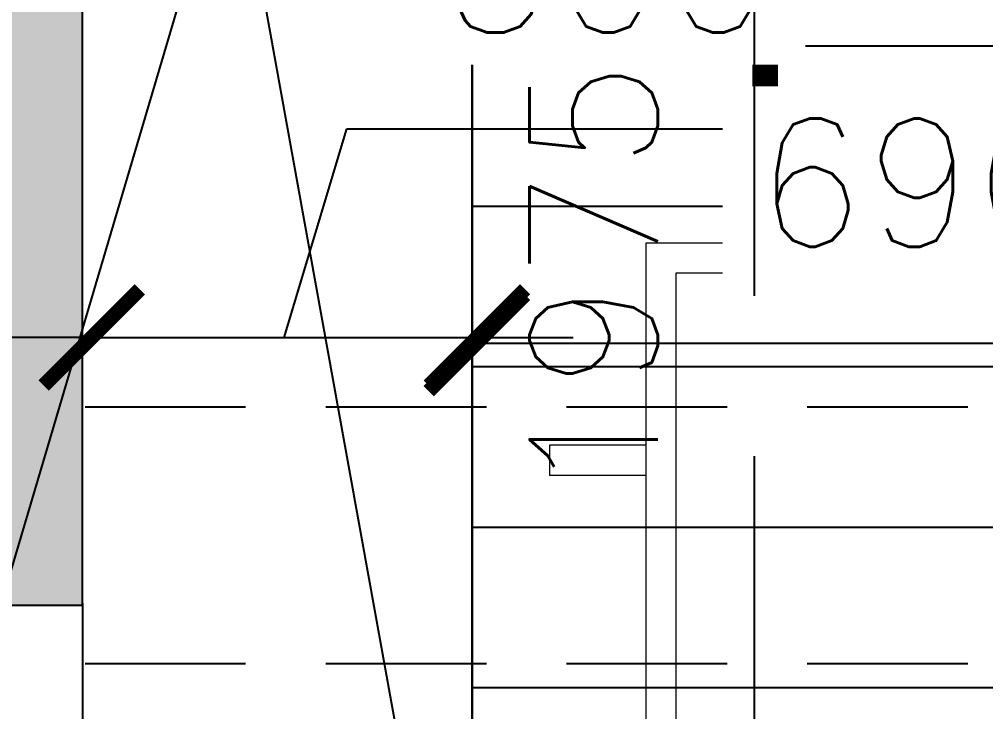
# Model space of a CAD drawing. Header units: millimetres. Extents: x 1135099 to 1230264, y -5736945 to -5695799.
# Drawn here: x 1185131 to 1185884, y -5718883 to -5718343 of the extents above; entities that cross this region are included whole.
import ezdxf

# ---------------------------------------------------------------- set-up
doc = ezdxf.new("R2010")
doc.units = ezdxf.units.MM
doc.header["$LTSCALE"] = 1000
doc.header["$MEASUREMENT"] = 0
for name, pattern in [('$0$( Hidden )', [0.375, 0.25, -0.125]), ('3BHK-A$0$PHANTOM2', [1.25, 0.625, -0.125, 0.125, -0.125, 0.125, -0.125]), ('AUDIT_D_120904163729-0', [0]), ('T8(T9 IS SIMILAR) - DIMENSION & TEXTING$0$HIDDEN', [0.375, 0.25, -0.125]), ('T8(T9 IS SIMILAR) - DIMENSION & TEXTING$0$T8 - TYPICAL FLOOR CORE$0$( Hidden )', [0.375, 0.25, -0.125]), ('T8(T9 IS SIMILAR) - DIMENSION & TEXTING$1$AUDIT_D_120904163729-0', [0]), ('T8(T9 IS SIMILAR)$0$$0$HIDDEN', [0.375, 0.25, -0.125])]:
    doc.linetypes.add(name, pattern=pattern)
doc.layers.get('0').update_dxf_attribs({"linetype": 'AUDIT_D_120904163729-0'})
for name, color, linetype in [('$0$a-beam 2', 50, 'Continuous'), ('3BHK-A$0$CUT-OUT', 49, 'Continuous'), ('3BHK-A$0$ELE 1', 1, 'Continuous'), ('T8(T9 IS SIMILAR) - DIMENSION & TEXTING$0$A-DIMENSIONS', 2, 'T8(T9 IS SIMILAR) - DIMENSION & TEXTING$0$HIDDEN'), ('T8(T9 IS SIMILAR) - DIMENSION & TEXTING$0$A-PLUMBING', 7, 'T8(T9 IS SIMILAR) - DIMENSION & TEXTING$1$AUDIT_D_120904163729-0'), ('T8(T9 IS SIMILAR) - DIMENSION & TEXTING$0$U-TI-TEXT', 7, 'Continuous'), ('T8(T9 IS SIMILAR)$0$S-BEAM', 20, 'T8(T9 IS SIMILAR)$0$$0$HIDDEN'), ('T8_REFUGE COLUMNS$1$A-RCC COLS', 3, 'Continuous'), ('T8_TYPICAL COLUMNS$0$A-RCC COLS', 3, 'Continuous')]:
    doc.layers.add(name, color=color, linetype=linetype)
for name, color, linetype, lineweight in [('3BHK-A$0$A-AC DRAIN PIPE', 94, 'Continuous', 18), ('3BHK-A$0$A-ODU', 30, 'Continuous', 20), ('T8(T9 IS SIMILAR)$0$D&W', 8, 'Continuous', 25)]:
    doc.layers.add(name, color=color, linetype=linetype, lineweight=lineweight)
doc.layers.add('T8_REFUGE COLUMNS$1$COL-HATCH', color=7, linetype='Continuous', lineweight=25, true_color=0xa3a3a3)
doc.styles.add('T8(T9 IS SIMILAR) - DIMENSION & TEXTING$0$Romans 1', font='romans.shx', dxfattribs={"height": 100})
doc.dimstyles.new('T8(T9 IS SIMILAR) - DIMENSION & TEXTING$0$ALPINE S', dxfattribs={"dimscale": 0, "dimtxt": 100, "dimasz": 75, "dimexe": 0, "dimexo": 0, "dimgap": 75, "dimtad": 1, "dimdec": 0, "dimzin": 0, "dimdsep": 46, "dimtxsty": 'T8(T9 IS SIMILAR) - DIMENSION & TEXTING$0$Romans 1', "dimblk": 'T8(T9 IS SIMILAR) - DIMENSION & TEXTING$0$_ArchTick', "dimcen": 0.09, "dimclrd": 256, "dimclre": 256, "dimclrt": 7, "dimadec": 0, "dimazin": 0, "dimtfac": 1, "dimtdec": 0, "dimtofl": 0, "dimtmove": 1, "dimatfit": 0, "dimldrblk": 'T8(T9 IS SIMILAR) - DIMENSION & TEXTING$0$_Open90', "dimfxl": 1, "dimtolj": 1, "dimtzin": 0, "dimarcsym": 0})

# ---------------------------------------------------------------- blocks, each defined once
blk = doc.blocks.new('$0$A$C76D3746F')
at = {"layer": '$0$a-beam 2', "color": 8, "linetype": '$0$( Hidden )', "ltscale": 0.5}
for p, q in [((-1600.02, -8059.74, -0.09), (-350.05, -8059.74)), ((-1600.02, -8259.74, -0.09), (-350.05, -8259.74))]:
    blk.add_line(p, q, dxfattribs=at)
blk = doc.blocks.new('T8(T9 IS SIMILAR) - DIMENSION & TEXTING$0$_ArchTick')
at = {"color": 0, "linetype": 'ByBlock', "const_width": 0.15}
blk.add_lwpolyline([(-0.5, -0.5), (0.5, 0.5)], dxfattribs=at)
blk = doc.blocks.new('*D381')
at = {"layer": 'T8(T9 IS SIMILAR) - DIMENSION & TEXTING$0$A-DIMENSIONS', "linetype": 'T8(T9 IS SIMILAR) - DIMENSION & TEXTING$0$HIDDEN', "lineweight": -2, "transparency": 16777216}
for p, q in [((1185795.9, -5717558.66), (1185703.96, -5717558.66)), ((1185810.89, -5719533.69), (1185703.96, -5719533.69))]:
    blk.add_line(p, q, dxfattribs=at)
at = {"layer": 'T8(T9 IS SIMILAR) - DIMENSION & TEXTING$0$A-DIMENSIONS', "lineweight": -2, "transparency": 16777216}
blk.add_line((1185703.96, -5717558.66), (1185703.96, -5719533.69), dxfattribs=at)
at = {"layer": 'T8(T9 IS SIMILAR) - DIMENSION & TEXTING$0$A-DIMENSIONS', "linetype": 'ByBlock', "lineweight": -2, "transparency": 16777216, "xscale": 75, "yscale": 75, "zscale": 75}
for p, rotation in [((1185703.96, -5717558.66), 90), ((1185703.96, -5719533.69), 270)]:
    blk.add_blockref('T8(T9 IS SIMILAR) - DIMENSION & TEXTING$0$_ArchTick', p, dxfattribs=dict(at, rotation=rotation))
at = {"layer": 'T8(T9 IS SIMILAR) - DIMENSION & TEXTING$0$A-DIMENSIONS', "color": 7, "linetype": 'ByBlock', "transparency": 16777216, "insert": (1185578.96, -5718546.18), "char_height": 100, "attachment_point": 5, "rotation": 90, "style": 'T8(T9 IS SIMILAR) - DIMENSION & TEXTING$0$Romans 1'}
blk.add_mtext('\\A1;1975', dxfattribs=at)
blk = doc.blocks.new('T8(T9 IS SIMILAR) - DIMENSION & TEXTING$0$_Open90')
at = {"color": 0, "linetype": 'ByBlock', "lineweight": -2}
for p, q in [((-0.5, 0.5), (0, 0)), ((0, 0), (-1, 0)), ((0, 0), (-0.5, -0.5))]:
    blk.add_line(p, q, dxfattribs=at)
blk = doc.blocks.new('*D204')
at = {"layer": 'T8(T9 IS SIMILAR) - DIMENSION & TEXTING$0$U-TI-TEXT', "lineweight": -2, "transparency": 16777216}
for p, q in [((-22114.41, -4717.01), (-22065.66, -4554.51)), ((-22065.66, -4554.51), (-21658.52, -4554.51)), ((-22264.41, -4717.01), (-22339.41, -4717.01)), ((-22264.41, -4717.01), (-21964.41, -4717.01)), ((-21964.41, -4717.01), (-21889.41, -4717.01))]:
    blk.add_line(p, q, dxfattribs=at)
at = {"layer": 'T8(T9 IS SIMILAR) - DIMENSION & TEXTING$0$U-TI-TEXT', "linetype": 'T8(T9 IS SIMILAR) - DIMENSION & TEXTING$0$T8 - TYPICAL FLOOR CORE$0$( Hidden )', "lineweight": -2, "transparency": 16777216}
for p, q in [((-22264.41, -4719.01), (-22264.41, -4717.01)), ((-21964.41, -4719.01), (-21964.41, -4717.01))]:
    blk.add_line(p, q, dxfattribs=at)
at = {"layer": 'T8(T9 IS SIMILAR) - DIMENSION & TEXTING$0$U-TI-TEXT', "linetype": 'ByBlock', "lineweight": -2, "transparency": 16777216, "xscale": 75, "yscale": 75, "zscale": 75}
blk.add_blockref('T8(T9 IS SIMILAR) - DIMENSION & TEXTING$0$_ArchTick', (-22264.41, -4717.01), dxfattribs=at)
at = {"layer": 'T8(T9 IS SIMILAR) - DIMENSION & TEXTING$0$U-TI-TEXT', "linetype": 'ByBlock', "lineweight": -2, "transparency": 16777216, "xscale": 75, "yscale": 75, "zscale": 75, "rotation": 180}
blk.add_blockref('T8(T9 IS SIMILAR) - DIMENSION & TEXTING$0$_ArchTick', (-21964.41, -4717.01), dxfattribs=at)
at = {"layer": 'T8(T9 IS SIMILAR) - DIMENSION & TEXTING$0$U-TI-TEXT', "color": 7, "linetype": 'ByBlock', "transparency": 16777216, "insert": (-21862.09, -4429.51), "char_height": 100, "attachment_point": 5, "style": 'T8(T9 IS SIMILAR) - DIMENSION & TEXTING$0$Romans 1', "bg_fill": 3, "box_fill_scale": 1.25, "bg_fill_color": 256, "bg_fill_true_color": 13158600, "bg_fill_transparency": 0}
blk.add_mtext('\\A1;300', dxfattribs=at)
blk = doc.blocks.new('*D224')
at = {"layer": 'T8(T9 IS SIMILAR) - DIMENSION & TEXTING$0$U-TI-TEXT', "linetype": 'T8(T9 IS SIMILAR) - DIMENSION & TEXTING$0$T8 - TYPICAL FLOOR CORE$0$( Hidden )', "lineweight": -2, "transparency": 16777216}
for p, q in [((-21964.41, -4719.37), (-21964.41, -4721.37)), ((-21274.41, -4719.37), (-21274.41, -4721.37))]:
    blk.add_line(p, q, dxfattribs=at)
at = {"layer": 'T8(T9 IS SIMILAR) - DIMENSION & TEXTING$0$U-TI-TEXT', "lineweight": -2, "transparency": 16777216}
blk.add_line((-21964.41, -4721.37), (-21274.41, -4721.37), dxfattribs=at)
at = {"layer": 'T8(T9 IS SIMILAR) - DIMENSION & TEXTING$0$U-TI-TEXT', "linetype": 'ByBlock', "lineweight": -2, "transparency": 16777216, "xscale": 75, "yscale": 75, "zscale": 75, "rotation": 180}
blk.add_blockref('T8(T9 IS SIMILAR) - DIMENSION & TEXTING$0$_ArchTick', (-21964.41, -4721.37), dxfattribs=at)
at = {"layer": 'T8(T9 IS SIMILAR) - DIMENSION & TEXTING$0$U-TI-TEXT', "linetype": 'ByBlock', "lineweight": -2, "transparency": 16777216, "xscale": 75, "yscale": 75, "zscale": 75}
blk.add_blockref('T8(T9 IS SIMILAR) - DIMENSION & TEXTING$0$_ArchTick', (-21274.41, -4721.37), dxfattribs=at)
at = {"layer": 'T8(T9 IS SIMILAR) - DIMENSION & TEXTING$0$U-TI-TEXT', "color": 7, "linetype": 'ByBlock', "transparency": 16777216, "insert": (-21619.41, -4596.37), "char_height": 100, "attachment_point": 5, "style": 'T8(T9 IS SIMILAR) - DIMENSION & TEXTING$0$Romans 1', "bg_fill": 3, "box_fill_scale": 1.25, "bg_fill_color": 256, "bg_fill_true_color": 13158600, "bg_fill_transparency": 0}
blk.add_mtext('\\A1;690', dxfattribs=at)
blk = doc.blocks.new('T8_REFUGE COLUMNS')
at = {"layer": 'T8_REFUGE COLUMNS$1$COL-HATCH', "linetype": 'ByBlock'}
h = blk.add_hatch(color=256, dxfattribs=at)
h.dxf.hatch_style = 1
h.paths.add_polyline_path([(1184832.07, -5718799.86), (1185182.07, -5718799.86), (1185182.07, -5709299.86), (1184832.07, -5709299.86)])
at = {"layer": 'T8_REFUGE COLUMNS$1$A-RCC COLS', "linetype": 'ByBlock'}
blk.add_lwpolyline([(1184832.07, -5718799.86), (1185182.07, -5718799.86), (1185182.07, -5709299.86), (1184832.07, -5709299.86)], close=True, dxfattribs=at)
blk = doc.blocks.new('T8_TYPICAL COLUMNS')
at = {"layer": 'T8_TYPICAL COLUMNS$0$A-RCC COLS', "linetype": 'ByBlock'}
blk.add_blockref('T8_REFUGE COLUMNS', (0, 0), dxfattribs=at)
blk = doc.blocks.new('3BHK-A$0$odu1')
at = {"layer": '3BHK-A$0$A-ODU'}
for p, q in [((258.09, -900), (258.09, -926.84)), ((271.39, -900), (271.39, -926.84)), ((288.96, -900), (288.96, -926.84)), ((302.26, -900), (302.26, -926.84)), ((271.39, -926.84), (258.09, -926.84)), ((302.26, -926.84), (288.96, -926.84))]:
    blk.add_line(p, q, dxfattribs=at)
for points in [[(88.53, -533.05), (88.53, -55, 0.504861), (60.37, -82.77), (60.37, -505.27, 0.504861)], [(88.53, -528.75), (88.53, -59.3), (88.53, -59.3, 0.414214), (65.06, -82.77), (65.06, -505.27, 0.414214), (88.53, -528.75)]]:
    blk.add_lwpolyline(points, format="xyb", close=True, dxfattribs=at)
for points in [[(388.53, -900), (388.53, -55), (88.53, -55), (88.53, -900)], [(365.06, -876.53), (365.06, -78.47), (112, -78.47), (112, -876.53)]]:
    blk.add_lwpolyline(points, close=True, dxfattribs=at)
at = {"layer": '3BHK-A$0$A-ODU', "color": 0, "lineweight": 20, "ltscale": 300}
for points in [[(32.03, -169.41), (-70.08, -169.41), (-70.08, -218.7), (-122.89, -148.28), (-70.08, -77.87), (-70.08, -127.16), (32.03, -127.16)], [(32.03, -455.98), (-70.08, -455.98), (-70.08, -505.27), (-122.89, -434.86), (-70.08, -364.44), (-70.08, -413.73), (32.03, -413.73)]]:
    blk.add_lwpolyline(points, close=True, dxfattribs=at)
at = {"layer": '3BHK-A$0$A-ODU', "color": 3}
for points in [[(88.53, -212.26), (53.81, -212.26), (53.81, -235.74), (88.53, -235.74)], [(388.53, -212.26), (463.53, -212.26), (463.53, -235.74), (388.53, -235.74)], [(88.53, -742.74), (53.81, -742.74), (53.81, -719.26), (88.53, -719.26)], [(388.53, -742.74), (463.53, -742.74), (463.53, -719.26), (388.53, -719.26)]]:
    blk.add_lwpolyline(points, dxfattribs=at)
blk = doc.blocks.new('3BHK-A')
at = {"layer": '3BHK-A$0$CUT-OUT'}
h = blk.add_hatch(dxfattribs=at)
h.set_pattern_fill('ANSI31', color=256, scale=1000, angle=135)
h.set_pattern_definition([(180, (23757.98, 261.17), (-2e-14, -125), [])])
h.paths.add_polyline_path([(1186472.31, -5719523.46), (1184992.74, -5719523.46), (1184992.71, -5719223.46), (1185485.49, -5719223.46), (1185485.52, -5717558.46), (1186132.61, -5717558.46), (1186132.61, -5719223.46), (1186472.63, -5719223.46)])
at = {"layer": '3BHK-A$0$A-AC DRAIN PIPE', "linetype": '3BHK-A$0$PHANTOM2', "ltscale": 0.1, "const_width": 20, "elevation": 0.34}
blk.add_lwpolyline([(1185713.76, -5718491), (1185713.76, -5717828.25), (1186632.63, -5717828.25)], dxfattribs=at)
at = {"layer": '3BHK-A$0$CUT-OUT'}
for p, q in [((1185182.35, -5717548.4, -0.02), (1185485.46, -5719223.46, 0.62)), ((1185485.46, -5717558.46, -0.02), (1184992.74, -5719223.46, 0.62))]:
    blk.add_line(p, q, dxfattribs=at)
at = {"layer": '3BHK-A$0$CUT-OUT', "elevation": 0.36}
blk.add_lwpolyline([(1186472.31, -5719523.46), (1184992.74, -5719523.46), (1184992.71, -5719223.46), (1185485.49, -5719223.46), (1185485.52, -5717558.46), (1186132.61, -5717558.46), (1186132.61, -5719223.46), (1186472.63, -5719223.46)], close=True, dxfattribs=at)
at = {"layer": '3BHK-A$0$ELE 1', "linetype": 'ByBlock'}
blk.add_line((1185485.46, -5717558.46, 0.36), (1185485.46, -5719223.46, 0.62), dxfattribs=at)
at = {"layer": '3BHK-A$0$A-ODU', "rotation": 180.0000792536791}
blk.add_blockref('3BHK-A$0$odu1', (1186009.37, -5719417.83, 0.34), dxfattribs=at)
blk = doc.blocks.new('T8(T9 IS SIMILAR)')
at = {"layer": 'T8(T9 IS SIMILAR)$0$S-BEAM'}
blk.add_line((1185182.02, -5718798.37, -0.17), (1185182.03, -5719683.57, -0.17), dxfattribs=at)
at = {"layer": 'T8(T9 IS SIMILAR)$0$S-BEAM', "elevation": -0.47}
blk.add_lwpolyline([(1185485.48, -5719483.57), (1186173.86, -5719483.55), (1186173.8, -5717559.29), (1185485.42, -5717559.31)], close=True, dxfattribs=at)
at = {"layer": 'T8(T9 IS SIMILAR)$0$D&W', "linetype": 'ByBlock'}
for name in ['T8_TYPICAL COLUMNS', '3BHK-A']:
    blk.add_blockref(name, (0, 0), dxfattribs=at)
blk = doc.blocks.new('T8(T9 IS SIMILAR) - DIMENSION & TEXTING$0$A$C77D62699')
at = {"layer": 'T8(T9 IS SIMILAR) - DIMENSION & TEXTING$0$U-TI-TEXT', "linetype": 'ByBlock'}
dim = blk.add_linear_dim(base=(-21964.41, -4717.01), p1=(-22264.41, -4925.25, 0.07), p2=(-21964.41, -4925.25), dimstyle='T8(T9 IS SIMILAR) - DIMENSION & TEXTING$0$ALPINE S', override={"dimscale": 1, "dimfxl": 2, "dimfxlon": 1, "dimtfill": 1, "dimarcsym": 1}, dxfattribs=at)
dim.commit()
dim.dimension.update_dxf_attribs({"geometry": '*D204', "text_midpoint": (-21990.66, -4429.51)})
dim = blk.add_linear_dim(base=(-21274.41, -4721.37), p1=(-21964.41, -4718.01), p2=(-21274.41, -4718.01), dimstyle='T8(T9 IS SIMILAR) - DIMENSION & TEXTING$0$ALPINE S', override={"dimscale": 1, "dimfxl": 2, "dimfxlon": 1, "dimtfill": 1, "dimarcsym": 1}, dxfattribs=at)
dim.commit()
dim.dimension.update_dxf_attribs({"geometry": '*D224', "text_midpoint": (-21619.41, -4596.37)})
blk = doc.blocks.new('T8(T9 IS SIMILAR) - DIMENSION & TEXTING')
at = {"layer": 'T8(T9 IS SIMILAR) - DIMENSION & TEXTING$0$A-PLUMBING', "linetype": 'ByBlock'}
blk.add_blockref('T8(T9 IS SIMILAR) - DIMENSION & TEXTING$0$A$C77D62699', (1207452.26, -5713874.03), dxfattribs=at)
at = {"layer": 'T8(T9 IS SIMILAR) - DIMENSION & TEXTING$0$A-DIMENSIONS', "linetype": 'ByBlock'}
dim = blk.add_linear_dim(base=(1185703.96, -5719533.69, 0.49), p1=(1185795.9, -5717558.66, 0.49), p2=(1185810.89, -5719533.69, 0.49), angle=270, dimstyle='T8(T9 IS SIMILAR) - DIMENSION & TEXTING$0$ALPINE S', override={"dimscale": 1, "dimfxl": 5, "dimarcsym": 1}, dxfattribs=at)
dim.commit()
dim.dimension.update_dxf_attribs({"geometry": '*D381', "text_midpoint": (1185578.96, -5718546.18, 0.49)})

msp = doc.modelspace()

# ---------------------------------------------------------------- block references
at = {"layer": '$0$a-beam 2', "linetype": 'ByBlock', "xscale": -1}
msp.add_blockref('$0$A$C76D3746F', (1184832.74, -5710585.7, 0.07), dxfattribs=at)

# ---------------------------------------------------------------- next in the draw order: block references
at = {"linetype": 'ByBlock'}
msp.add_blockref('T8(T9 IS SIMILAR)', (-1.37, 0.21, -0.64), dxfattribs=at)

# ---------------------------------------------------------------- next in the draw order: block references
msp.add_blockref('T8(T9 IS SIMILAR) - DIMENSION & TEXTING', (0, 0), dxfattribs=at)

doc.saveas('drawing.dxf')
